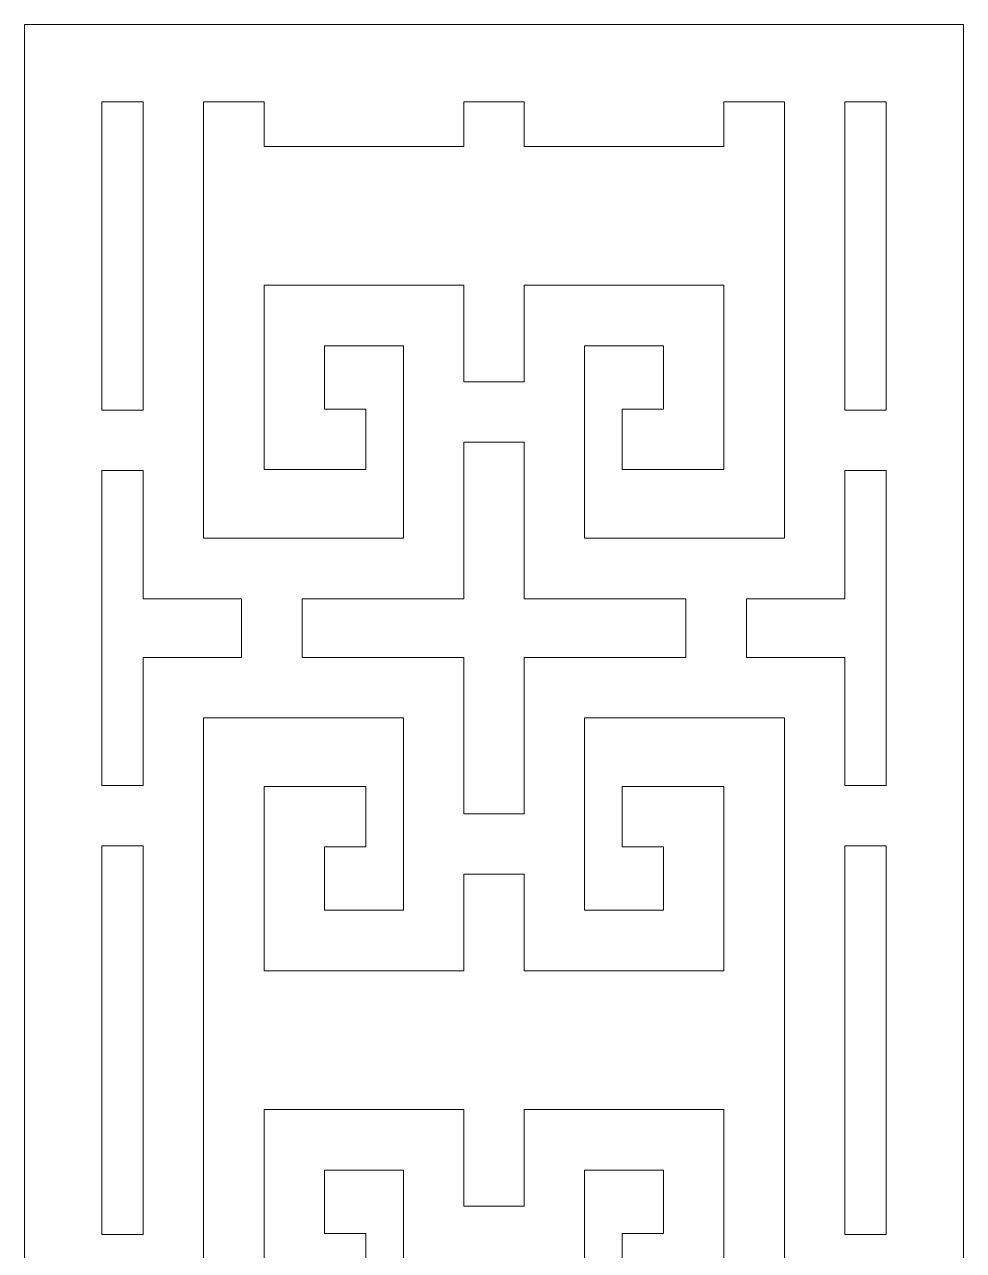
# Model space of a CAD drawing. Header units: centimetres. Extents: x -9.4 to 5.3, y -12.4 to 14.2.
# Drawn here: x -1.51 to 5.28, y 5.31 to 14.17 of the extents above; entities that cross this region are included whole.
import ezdxf

# ---------------------------------------------------------------- set-up
doc = ezdxf.new("R2010")
doc.units = ezdxf.units.CM
doc.header["$MEASUREMENT"] = 0
doc.layers.add('layer 1', color=7, linetype='Continuous')

msp = doc.modelspace()

# ---------------------------------------------------------------- linework, layer by layer
at = {"layer": 'layer 1', "color": 242, "lineweight": 9}
for points, knots in [([(4.7168, -12.43271), (4.7168, -12.43271), (4.418, -12.43271), (4.418, -12.43271), (4.418, -12.43271), (4.418, -12.43271), (3.98114, -12.43271), (3.98114, -12.43271), (3.98114, -12.43271), (3.98114, -12.43271), (3.5443, -12.43271), (3.5443, -12.43271), (3.5443, -12.43271), (3.5443, -12.43271), (3.10744, -12.43271), (3.10744, -12.43271), (3.10744, -12.43271), (3.10744, -12.43271), (2.53778, -12.43271), (2.53778, -12.43271), (2.53778, -12.43271), (2.53778, -12.43271), (1.22725, -12.43271), (1.22725, -12.43271), (1.22725, -12.43271), (1.22725, -12.43271), (0.65759, -12.43271), (0.65759, -12.43271), (0.65759, -12.43271), (0.65759, -12.43271), (0.22074, -12.43271), (0.22074, -12.43271), (0.22074, -12.43271), (0.22074, -12.43271), (-0.21611, -12.43271), (-0.21611, -12.43271), (-0.21611, -12.43271), (-0.21611, -12.43271), (-0.65296, -12.43271), (-0.65296, -12.43271), (-0.65296, -12.43271), (-0.65296, -12.43271), (-0.95177, -12.43271), (-0.95177, -12.43271), (-0.95177, -12.43271), (-0.95177, -12.43271), (-1.51096, -12.43271), (-1.51096, -12.43271), (-1.51096, -12.43271), (-1.51096, -12.43271), (-1.51096, -12.43271), (-1.51096, -12.43271), (-1.51096, -12.43271), (-1.51096, -12.43271), (-1.51096, -11.87352), (-1.51096, -11.87352), (-1.51096, -11.87352), (-1.51096, -11.87352), (-1.51096, -11.87352), (-1.51096, -11.87352), (-1.51096, -11.87352), (-1.51096, -11.87352), (-1.51096, -11.04969), (-1.51096, -11.04969), (-1.51096, -11.04969), (-1.51096, -11.04969), (-1.51096, -8.06984), (-1.51096, -8.06984), (-1.51096, -8.06984), (-1.51096, -8.06984), (-1.51096, -5.08999), (-1.51096, -5.08999), (-1.51096, -5.08999), (-1.51096, -5.08999), (-1.51096, -2.11014), (-1.51096, -2.11014), (-1.51096, -2.11014), (-1.51096, -2.11014), (-1.51096, 0.86972), (-1.51096, 0.86972), (-1.51096, 0.86972), (-1.51096, 0.86972), (-1.51096, 3.84957), (-1.51096, 3.84957), (-1.51096, 3.84957), (-1.51096, 3.84957), (-1.51096, 6.82942), (-1.51096, 6.82942), (-1.51096, 6.82942), (-1.51096, 6.82942), (-1.51096, 9.80927), (-1.51096, 9.80927), (-1.51096, 9.80927), (-1.51096, 9.80927), (-1.51096, 12.78912), (-1.51096, 12.78912), (-1.51096, 12.78912), (-1.51096, 12.78912), (-1.51096, 13.61295), (-1.51096, 13.61295), (-1.51096, 13.61295), (-1.51096, 13.61295), (-1.51096, 14.17214), (-1.51096, 14.17214), (-1.51096, 14.17214), (-1.51096, 14.17214), (-0.95177, 14.17214), (-0.95177, 14.17214), (-0.95177, 14.17214), (-0.95177, 14.17214), (-0.65296, 14.17214), (-0.65296, 14.17214), (-0.65296, 14.17214), (-0.65296, 14.17214), (-0.21611, 14.17214), (-0.21611, 14.17214), (-0.21611, 14.17214), (-0.21611, 14.17214), (0.22074, 14.17214), (0.22074, 14.17214), (0.22074, 14.17214), (0.22074, 14.17214), (0.65759, 14.17214), (0.65759, 14.17214), (0.65759, 14.17214), (0.65759, 14.17214), (1.22725, 14.17214), (1.22725, 14.17214), (1.22725, 14.17214), (1.22725, 14.17214), (2.53778, 14.17214), (2.53778, 14.17214), (2.53778, 14.17214), (2.53778, 14.17214), (3.10744, 14.17214), (3.10744, 14.17214), (3.10744, 14.17214), (3.10744, 14.17214), (3.5443, 14.17214), (3.5443, 14.17214), (3.5443, 14.17214), (3.5443, 14.17214), (3.98114, 14.17214), (3.98114, 14.17214), (3.98114, 14.17214), (3.98114, 14.17214), (4.418, 14.17214), (4.418, 14.17214), (4.418, 14.17214), (4.418, 14.17214), (4.7168, 14.17214), (4.7168, 14.17214), (4.7168, 14.17214), (4.7168, 14.17214), (5.27599, 14.17214), (5.27599, 14.17214), (5.27599, 14.17214), (5.27599, 14.17214), (5.27599, 14.17214), (5.27599, 14.17214), (5.27599, 14.17214), (5.27599, 14.17214), (5.27599, 13.61295), (5.27599, 13.61295), (5.27599, 13.61295), (5.27599, 13.61295), (5.27599, 13.61295), (5.27599, 13.61295), (5.27599, 13.61295), (5.27599, 13.61295), (5.27599, 12.78912), (5.27599, 12.78912), (5.27599, 12.78912), (5.27599, 12.78912), (5.27599, 9.80927), (5.27599, 9.80927), (5.27599, 9.80927), (5.27599, 9.80927), (5.27599, 6.82942), (5.27599, 6.82942), (5.27599, 6.82942), (5.27599, 6.82942), (5.27599, 3.84957), (5.27599, 3.84957), (5.27599, 3.84957), (5.27599, 3.84957), (5.27599, 0.86972), (5.27599, 0.86972), (5.27599, 0.86972), (5.27599, 0.86972), (5.27599, -2.11014), (5.27599, -2.11014), (5.27599, -2.11014), (5.27599, -2.11014), (5.27599, -5.08999), (5.27599, -5.08999), (5.27599, -5.08999), (5.27599, -5.08999), (5.27599, -8.06984), (5.27599, -8.06984), (5.27599, -8.06984), (5.27599, -8.06984), (5.27599, -11.04969), (5.27599, -11.04969), (5.27599, -11.04969), (5.27599, -11.04969), (5.27599, -11.87352), (5.27599, -11.87352), (5.27599, -11.87352), (5.27599, -11.87352), (5.27599, -12.43271), (5.27599, -12.43271), (5.27599, -12.43271), (5.27599, -12.43271), (4.7168, -12.43271), (4.7168, -12.43271)], [0, 0, 0, 0, 0.0181818, 0.0181818, 0.0181818, 0.0181818, 0.0363636, 0.0363636, 0.0363636, 0.0363636, 0.0545455, 0.0545455, 0.0545455, 0.0545455, 0.0727273, 0.0727273, 0.0727273, 0.0727273, 0.0909091, 0.0909091, 0.0909091, 0.0909091, 0.1090909, 0.1090909, 0.1090909, 0.1090909, 0.1272727, 0.1272727, 0.1272727, 0.1272727, 0.1454545, 0.1454545, 0.1454545, 0.1454545, 0.1636364, 0.1636364, 0.1636364, 0.1636364, 0.1818182, 0.1818182, 0.1818182, 0.1818182, 0.2, 0.2, 0.2, 0.2, 0.2181818, 0.2181818, 0.2181818, 0.2181818, 0.2363636, 0.2363636, 0.2363636, 0.2363636, 0.2545455, 0.2545455, 0.2545455, 0.2545455, 0.2727273, 0.2727273, 0.2727273, 0.2727273, 0.2909091, 0.2909091, 0.2909091, 0.2909091, 0.3090909, 0.3090909, 0.3090909, 0.3090909, 0.3272727, 0.3272727, 0.3272727, 0.3272727, 0.3454545, 0.3454545, 0.3454545, 0.3454545, 0.3636364, 0.3636364, 0.3636364, 0.3636364, 0.3818182, 0.3818182, 0.3818182, 0.3818182, 0.4, 0.4, 0.4, 0.4, 0.4181818, 0.4181818, 0.4181818, 0.4181818, 0.4363636, 0.4363636, 0.4363636, 0.4363636, 0.4545455, 0.4545455, 0.4545455, 0.4545455, 0.4727273, 0.4727273, 0.4727273, 0.4727273, 0.4909091, 0.4909091, 0.4909091, 0.4909091, 0.5090909, 0.5090909, 0.5090909, 0.5090909, 0.5272727, 0.5272727, 0.5272727, 0.5272727, 0.5454545, 0.5454545, 0.5454545, 0.5454545, 0.5636364, 0.5636364, 0.5636364, 0.5636364, 0.5818182, 0.5818182, 0.5818182, 0.5818182, 0.6, 0.6, 0.6, 0.6, 0.6181818, 0.6181818, 0.6181818, 0.6181818, 0.6363636, 0.6363636, 0.6363636, 0.6363636, 0.6545455, 0.6545455, 0.6545455, 0.6545455, 0.6727273, 0.6727273, 0.6727273, 0.6727273, 0.6909091, 0.6909091, 0.6909091, 0.6909091, 0.7090909, 0.7090909, 0.7090909, 0.7090909, 0.7272727, 0.7272727, 0.7272727, 0.7272727, 0.7454545, 0.7454545, 0.7454545, 0.7454545, 0.7636364, 0.7636364, 0.7636364, 0.7636364, 0.7818182, 0.7818182, 0.7818182, 0.7818182, 0.8, 0.8, 0.8, 0.8, 0.8181818, 0.8181818, 0.8181818, 0.8181818, 0.8363636, 0.8363636, 0.8363636, 0.8363636, 0.8545455, 0.8545455, 0.8545455, 0.8545455, 0.8727273, 0.8727273, 0.8727273, 0.8727273, 0.8909091, 0.8909091, 0.8909091, 0.8909091, 0.9090909, 0.9090909, 0.9090909, 0.9090909, 0.9272727, 0.9272727, 0.9272727, 0.9272727, 0.9454545, 0.9454545, 0.9454545, 0.9454545, 0.9636364, 0.9636364, 0.9636364, 0.9636364, 1, 1, 1, 1]), ([(-0.65296, 13.61295), (-0.65296, 13.61295), (-0.95177, 13.61295), (-0.95177, 13.61295), (-0.95177, 13.61295), (-0.95177, 13.61295), (-0.95177, 12.78912), (-0.95177, 12.78912), (-0.95177, 12.78912), (-0.95177, 12.78912), (-0.95177, 11.38471), (-0.95177, 11.38471), (-0.95177, 11.38471), (-0.95177, 11.38471), (-0.65296, 11.38471), (-0.65296, 11.38471), (-0.65296, 11.38471), (-0.65296, 11.38471), (-0.65296, 12.78912), (-0.65296, 12.78912), (-0.65296, 12.78912), (-0.65296, 12.78912), (-0.65296, 13.61295), (-0.65296, 13.61295)], [0, 0, 0, 0, 0.1428571, 0.1428571, 0.1428571, 0.1428571, 0.2857143, 0.2857143, 0.2857143, 0.2857143, 0.4285714, 0.4285714, 0.4285714, 0.4285714, 0.5714286, 0.5714286, 0.5714286, 0.5714286, 0.7142857, 0.7142857, 0.7142857, 0.7142857, 1, 1, 1, 1]), ([(3.98114, 13.61295), (3.98114, 13.61295), (3.5443, 13.61295), (3.5443, 13.61295), (3.5443, 13.61295), (3.5443, 13.61295), (3.5443, 13.29142), (3.5443, 13.29142), (3.5443, 13.29142), (3.5443, 13.29142), (3.10744, 13.29142), (3.10744, 13.29142), (3.10744, 13.29142), (3.10744, 13.29142), (3.10744, 13.29142), (3.10744, 13.29142), (3.10744, 13.29142), (3.10744, 13.29142), (2.53777, 13.29142), (2.53777, 13.29142), (2.53777, 13.29142), (2.53777, 13.29142), (2.53777, 13.29142), (2.53777, 13.29142), (2.53777, 13.29142), (2.53777, 13.29142), (2.10093, 13.29142), (2.10093, 13.29142), (2.10093, 13.29142), (2.10093, 13.29142), (2.10092, 13.61295), (2.10092, 13.61295), (2.10092, 13.61295), (2.10092, 13.61295), (1.66411, 13.61295), (1.66411, 13.61295), (1.66411, 13.61295), (1.66411, 13.61295), (1.66411, 13.29142), (1.66411, 13.29142), (1.66411, 13.29142), (1.66411, 13.29142), (1.22726, 13.29142), (1.22726, 13.29142), (1.22726, 13.29142), (1.22726, 13.29142), (1.22726, 13.29142), (1.22726, 13.29142), (1.22726, 13.29142), (1.22726, 13.29142), (0.65759, 13.29142), (0.65759, 13.29142), (0.65759, 13.29142), (0.65759, 13.29142), (0.65759, 13.29142), (0.65759, 13.29142), (0.65759, 13.29142), (0.65759, 13.29142), (0.22074, 13.29142), (0.22074, 13.29142), (0.22074, 13.29142), (0.22074, 13.29142), (0.22074, 13.61295), (0.22074, 13.61295), (0.22074, 13.61295), (0.22074, 13.61295), (-0.21611, 13.61295), (-0.21611, 13.61295), (-0.21611, 13.61295), (-0.21611, 13.61295), (-0.21611, 12.78912), (-0.21611, 12.78912), (-0.21611, 12.78912), (-0.21611, 12.78912), (-0.21611, 10.45821), (-0.21611, 10.45821), (-0.21611, 10.45821), (-0.21611, 10.45821), (1.22725, 10.45821), (1.22725, 10.45821), (1.22725, 10.45821), (1.22725, 10.45821), (1.22725, 11.84996), (1.22725, 11.84996), (1.22725, 11.84996), (1.22725, 11.84996), (0.65759, 11.84996), (0.65759, 11.84996), (0.65759, 11.84996), (0.65759, 11.84996), (0.65759, 11.39105), (0.65759, 11.39105), (0.65759, 11.39105), (0.65759, 11.39105), (0.9564, 11.39105), (0.9564, 11.39105), (0.9564, 11.39105), (0.9564, 11.39105), (0.9564, 10.95419), (0.9564, 10.95419), (0.9564, 10.95419), (0.9564, 10.95419), (0.65759, 10.95419), (0.65759, 10.95419), (0.65759, 10.95419), (0.65759, 10.95419), (0.65759, 10.95419), (0.65759, 10.95419), (0.65759, 10.95419), (0.65759, 10.95419), (0.22074, 10.95419), (0.22074, 10.95419), (0.22074, 10.95419), (0.22074, 10.95419), (0.22074, 12.28683), (0.22074, 12.28683), (0.22074, 12.28683), (0.22074, 12.28683), (0.65759, 12.28683), (0.65759, 12.28683), (0.65759, 12.28683), (0.65759, 12.28683), (0.65759, 12.28683), (0.65759, 12.28683), (0.65759, 12.28683), (0.65759, 12.28683), (1.22726, 12.28683), (1.22726, 12.28683), (1.22726, 12.28683), (1.22726, 12.28683), (1.22726, 12.28682), (1.22726, 12.28682), (1.22726, 12.28682), (1.22726, 12.28682), (1.66411, 12.28682), (1.66411, 12.28682), (1.66411, 12.28682), (1.66411, 12.28682), (1.66411, 11.5897), (1.66411, 11.5897), (1.66411, 11.5897), (1.66411, 11.5897), (1.88252, 11.5897), (1.88252, 11.5897), (1.88252, 11.5897), (1.88252, 11.5897), (2.10092, 11.5897), (2.10092, 11.5897), (2.10092, 11.5897), (2.10092, 11.5897), (2.10093, 12.28682), (2.10093, 12.28682), (2.10093, 12.28682), (2.10093, 12.28682), (2.53777, 12.28682), (2.53777, 12.28682), (2.53777, 12.28682), (2.53777, 12.28682), (2.53777, 12.28683), (2.53777, 12.28683), (2.53777, 12.28683), (2.53777, 12.28683), (3.10744, 12.28683), (3.10744, 12.28683), (3.10744, 12.28683), (3.10744, 12.28683), (3.10744, 12.28683), (3.10744, 12.28683), (3.10744, 12.28683), (3.10744, 12.28683), (3.5443, 12.28683), (3.5443, 12.28683), (3.5443, 12.28683), (3.5443, 12.28683), (3.5443, 10.95419), (3.5443, 10.95419), (3.5443, 10.95419), (3.5443, 10.95419), (3.10745, 10.95419), (3.10745, 10.95419), (3.10745, 10.95419), (3.10745, 10.95419), (3.10744, 10.95419), (3.10744, 10.95419), (3.10744, 10.95419), (3.10744, 10.95419), (2.80863, 10.95419), (2.80863, 10.95419), (2.80863, 10.95419), (2.80863, 10.95419), (2.80863, 11.39105), (2.80863, 11.39105), (2.80863, 11.39105), (2.80863, 11.39105), (3.10744, 11.39105), (3.10744, 11.39105), (3.10744, 11.39105), (3.10744, 11.39105), (3.10744, 11.84996), (3.10744, 11.84996), (3.10744, 11.84996), (3.10744, 11.84996), (2.53778, 11.84996), (2.53778, 11.84996), (2.53778, 11.84996), (2.53778, 11.84996), (2.53778, 10.45821), (2.53778, 10.45821), (2.53778, 10.45821), (2.53778, 10.45821), (3.98114, 10.45821), (3.98114, 10.45821), (3.98114, 10.45821), (3.98114, 10.45821), (3.98114, 12.78912), (3.98114, 12.78912), (3.98114, 12.78912), (3.98114, 12.78912), (3.98114, 13.61295), (3.98114, 13.61295)], [0, 0, 0, 0, 0.0178571, 0.0178571, 0.0178571, 0.0178571, 0.0357143, 0.0357143, 0.0357143, 0.0357143, 0.0535714, 0.0535714, 0.0535714, 0.0535714, 0.0714286, 0.0714286, 0.0714286, 0.0714286, 0.0892857, 0.0892857, 0.0892857, 0.0892857, 0.1071429, 0.1071429, 0.1071429, 0.1071429, 0.125, 0.125, 0.125, 0.125, 0.1428571, 0.1428571, 0.1428571, 0.1428571, 0.1607143, 0.1607143, 0.1607143, 0.1607143, 0.1785714, 0.1785714, 0.1785714, 0.1785714, 0.1964286, 0.1964286, 0.1964286, 0.1964286, 0.2142857, 0.2142857, 0.2142857, 0.2142857, 0.2321429, 0.2321429, 0.2321429, 0.2321429, 0.25, 0.25, 0.25, 0.25, 0.2678571, 0.2678571, 0.2678571, 0.2678571, 0.2857143, 0.2857143, 0.2857143, 0.2857143, 0.3035714, 0.3035714, 0.3035714, 0.3035714, 0.3214286, 0.3214286, 0.3214286, 0.3214286, 0.3392857, 0.3392857, 0.3392857, 0.3392857, 0.3571429, 0.3571429, 0.3571429, 0.3571429, 0.375, 0.375, 0.375, 0.375, 0.3928571, 0.3928571, 0.3928571, 0.3928571, 0.4107143, 0.4107143, 0.4107143, 0.4107143, 0.4285714, 0.4285714, 0.4285714, 0.4285714, 0.4464286, 0.4464286, 0.4464286, 0.4464286, 0.4642857, 0.4642857, 0.4642857, 0.4642857, 0.4821429, 0.4821429, 0.4821429, 0.4821429, 0.5, 0.5, 0.5, 0.5, 0.5178571, 0.5178571, 0.5178571, 0.5178571, 0.5357143, 0.5357143, 0.5357143, 0.5357143, 0.5535714, 0.5535714, 0.5535714, 0.5535714, 0.5714286, 0.5714286, 0.5714286, 0.5714286, 0.5892857, 0.5892857, 0.5892857, 0.5892857, 0.6071429, 0.6071429, 0.6071429, 0.6071429, 0.625, 0.625, 0.625, 0.625, 0.6428571, 0.6428571, 0.6428571, 0.6428571, 0.6607143, 0.6607143, 0.6607143, 0.6607143, 0.6785714, 0.6785714, 0.6785714, 0.6785714, 0.6964286, 0.6964286, 0.6964286, 0.6964286, 0.7142857, 0.7142857, 0.7142857, 0.7142857, 0.7321429, 0.7321429, 0.7321429, 0.7321429, 0.75, 0.75, 0.75, 0.75, 0.7678571, 0.7678571, 0.7678571, 0.7678571, 0.7857143, 0.7857143, 0.7857143, 0.7857143, 0.8035714, 0.8035714, 0.8035714, 0.8035714, 0.8214286, 0.8214286, 0.8214286, 0.8214286, 0.8392857, 0.8392857, 0.8392857, 0.8392857, 0.8571429, 0.8571429, 0.8571429, 0.8571429, 0.875, 0.875, 0.875, 0.875, 0.8928571, 0.8928571, 0.8928571, 0.8928571, 0.9107143, 0.9107143, 0.9107143, 0.9107143, 0.9285714, 0.9285714, 0.9285714, 0.9285714, 0.9464286, 0.9464286, 0.9464286, 0.9464286, 0.9642857, 0.9642857, 0.9642857, 0.9642857, 1, 1, 1, 1]), ([(4.7168, 13.61295), (4.7168, 13.61295), (4.418, 13.61295), (4.418, 13.61295), (4.418, 13.61295), (4.418, 13.61295), (4.418, 12.78912), (4.418, 12.78912), (4.418, 12.78912), (4.418, 12.78912), (4.418, 11.38471), (4.418, 11.38471), (4.418, 11.38471), (4.418, 11.38471), (4.7168, 11.38471), (4.7168, 11.38471), (4.7168, 11.38471), (4.7168, 11.38471), (4.7168, 12.78912), (4.7168, 12.78912), (4.7168, 12.78912), (4.7168, 12.78912), (4.7168, 13.61295), (4.7168, 13.61295)], [0, 0, 0, 0, 0.1428571, 0.1428571, 0.1428571, 0.1428571, 0.2857143, 0.2857143, 0.2857143, 0.2857143, 0.4285714, 0.4285714, 0.4285714, 0.4285714, 0.5714286, 0.5714286, 0.5714286, 0.5714286, 0.7142857, 0.7142857, 0.7142857, 0.7142857, 1, 1, 1, 1]), ([(2.10092, 11.15284), (2.10092, 11.15284), (2.10093, 10.02135), (2.10093, 10.02135), (2.10093, 10.02135), (2.10093, 10.02135), (2.53778, 10.02135), (2.53778, 10.02135), (2.53778, 10.02135), (2.53778, 10.02135), (2.53778, 10.02135), (2.53778, 10.02135), (2.53778, 10.02135), (2.53778, 10.02135), (3.26995, 10.02135), (3.26995, 10.02135), (3.26995, 10.02135), (3.26995, 10.02135), (3.26995, 9.80927), (3.26995, 9.80927), (3.26995, 9.80927), (3.26995, 9.80927), (3.26995, 9.59719), (3.26995, 9.59719), (3.26995, 9.59719), (3.26995, 9.59719), (2.53778, 9.59719), (2.53778, 9.59719), (2.53778, 9.59719), (2.53778, 9.59719), (2.53778, 9.59719), (2.53778, 9.59719), (2.53778, 9.59719), (2.53778, 9.59719), (2.10093, 9.59719), (2.10093, 9.59719), (2.10093, 9.59719), (2.10093, 9.59719), (2.10092, 8.46571), (2.10092, 8.46571), (2.10092, 8.46571), (2.10092, 8.46571), (1.88252, 8.46571), (1.88252, 8.46571), (1.88252, 8.46571), (1.88252, 8.46571), (1.66411, 8.46571), (1.66411, 8.46571), (1.66411, 8.46571), (1.66411, 8.46571), (1.66411, 9.59719), (1.66411, 9.59719), (1.66411, 9.59719), (1.66411, 9.59719), (1.22726, 9.59719), (1.22726, 9.59719), (1.22726, 9.59719), (1.22726, 9.59719), (1.22725, 9.59719), (1.22725, 9.59719), (1.22725, 9.59719), (1.22725, 9.59719), (0.49508, 9.59719), (0.49508, 9.59719), (0.49508, 9.59719), (0.49508, 9.59719), (0.49508, 9.80927), (0.49508, 9.80927), (0.49508, 9.80927), (0.49508, 9.80927), (0.49508, 10.02135), (0.49508, 10.02135), (0.49508, 10.02135), (0.49508, 10.02135), (1.22725, 10.02135), (1.22725, 10.02135), (1.22725, 10.02135), (1.22725, 10.02135), (1.22726, 10.02135), (1.22726, 10.02135), (1.22726, 10.02135), (1.22726, 10.02135), (1.66411, 10.02135), (1.66411, 10.02135), (1.66411, 10.02135), (1.66411, 10.02135), (1.66411, 11.15284), (1.66411, 11.15284), (1.66411, 11.15284), (1.66411, 11.15284), (1.88252, 11.15284), (1.88252, 11.15284), (1.88252, 11.15284), (1.88252, 11.15284), (2.10092, 11.15284), (2.10092, 11.15284)], [0, 0, 0, 0, 0.04, 0.04, 0.04, 0.04, 0.08, 0.08, 0.08, 0.08, 0.12, 0.12, 0.12, 0.12, 0.16, 0.16, 0.16, 0.16, 0.2, 0.2, 0.2, 0.2, 0.24, 0.24, 0.24, 0.24, 0.28, 0.28, 0.28, 0.28, 0.32, 0.32, 0.32, 0.32, 0.36, 0.36, 0.36, 0.36, 0.4, 0.4, 0.4, 0.4, 0.44, 0.44, 0.44, 0.44, 0.48, 0.48, 0.48, 0.48, 0.52, 0.52, 0.52, 0.52, 0.56, 0.56, 0.56, 0.56, 0.6, 0.6, 0.6, 0.6, 0.64, 0.64, 0.64, 0.64, 0.68, 0.68, 0.68, 0.68, 0.72, 0.72, 0.72, 0.72, 0.76, 0.76, 0.76, 0.76, 0.8, 0.8, 0.8, 0.8, 0.84, 0.84, 0.84, 0.84, 0.88, 0.88, 0.88, 0.88, 0.92, 0.92, 0.92, 0.92, 1, 1, 1, 1]), ([(-0.95177, 9.80927), (-0.95177, 9.80927), (-0.95177, 10.94785), (-0.95177, 10.94785), (-0.95177, 10.94785), (-0.95177, 10.94785), (-0.65296, 10.94785), (-0.65296, 10.94785), (-0.65296, 10.94785), (-0.65296, 10.94785), (-0.65296, 10.02135), (-0.65296, 10.02135), (-0.65296, 10.02135), (-0.65296, 10.02135), (-0.21611, 10.02135), (-0.21611, 10.02135), (-0.21611, 10.02135), (-0.21611, 10.02135), (-0.21611, 10.02135), (-0.21611, 10.02135), (-0.21611, 10.02135), (-0.21611, 10.02135), (0.05823, 10.02135), (0.05823, 10.02135), (0.05823, 10.02135), (0.05823, 10.02135), (0.05823, 9.80927), (0.05823, 9.80927), (0.05823, 9.80927), (0.05823, 9.80927), (0.05823, 9.59719), (0.05823, 9.59719), (0.05823, 9.59719), (0.05823, 9.59719), (-0.21611, 9.59719), (-0.21611, 9.59719), (-0.21611, 9.59719), (-0.21611, 9.59719), (-0.21611, 9.59719), (-0.21611, 9.59719), (-0.21611, 9.59719), (-0.21611, 9.59719), (-0.65296, 9.59719), (-0.65296, 9.59719), (-0.65296, 9.59719), (-0.65296, 9.59719), (-0.65296, 8.67069), (-0.65296, 8.67069), (-0.65296, 8.67069), (-0.65296, 8.67069), (-0.95177, 8.67069), (-0.95177, 8.67069), (-0.95177, 8.67069), (-0.95177, 8.67069), (-0.95177, 9.80927), (-0.95177, 9.80927)], [0, 0, 0, 0, 0.0666667, 0.0666667, 0.0666667, 0.0666667, 0.1333333, 0.1333333, 0.1333333, 0.1333333, 0.2, 0.2, 0.2, 0.2, 0.2666667, 0.2666667, 0.2666667, 0.2666667, 0.3333333, 0.3333333, 0.3333333, 0.3333333, 0.4, 0.4, 0.4, 0.4, 0.4666667, 0.4666667, 0.4666667, 0.4666667, 0.5333333, 0.5333333, 0.5333333, 0.5333333, 0.6, 0.6, 0.6, 0.6, 0.6666667, 0.6666667, 0.6666667, 0.6666667, 0.7333333, 0.7333333, 0.7333333, 0.7333333, 0.8, 0.8, 0.8, 0.8, 0.8666667, 0.8666667, 0.8666667, 0.8666667, 1, 1, 1, 1]), ([(3.70681, 9.80927), (3.70681, 9.80927), (3.70681, 10.02135), (3.70681, 10.02135), (3.70681, 10.02135), (3.70681, 10.02135), (3.98114, 10.02135), (3.98114, 10.02135), (3.98114, 10.02135), (3.98114, 10.02135), (3.98115, 10.02135), (3.98115, 10.02135), (3.98115, 10.02135), (3.98115, 10.02135), (4.418, 10.02135), (4.418, 10.02135), (4.418, 10.02135), (4.418, 10.02135), (4.418, 10.94785), (4.418, 10.94785), (4.418, 10.94785), (4.418, 10.94785), (4.7168, 10.94785), (4.7168, 10.94785), (4.7168, 10.94785), (4.7168, 10.94785), (4.7168, 9.80927), (4.7168, 9.80927), (4.7168, 9.80927), (4.7168, 9.80927), (4.7168, 8.67069), (4.7168, 8.67069), (4.7168, 8.67069), (4.7168, 8.67069), (4.418, 8.67069), (4.418, 8.67069), (4.418, 8.67069), (4.418, 8.67069), (4.418, 9.59719), (4.418, 9.59719), (4.418, 9.59719), (4.418, 9.59719), (3.98115, 9.59719), (3.98115, 9.59719), (3.98115, 9.59719), (3.98115, 9.59719), (3.98114, 9.59719), (3.98114, 9.59719), (3.98114, 9.59719), (3.98114, 9.59719), (3.70681, 9.59719), (3.70681, 9.59719), (3.70681, 9.59719), (3.70681, 9.59719), (3.70681, 9.80927), (3.70681, 9.80927)], [0, 0, 0, 0, 0.0666667, 0.0666667, 0.0666667, 0.0666667, 0.1333333, 0.1333333, 0.1333333, 0.1333333, 0.2, 0.2, 0.2, 0.2, 0.2666667, 0.2666667, 0.2666667, 0.2666667, 0.3333333, 0.3333333, 0.3333333, 0.3333333, 0.4, 0.4, 0.4, 0.4, 0.4666667, 0.4666667, 0.4666667, 0.4666667, 0.5333333, 0.5333333, 0.5333333, 0.5333333, 0.6, 0.6, 0.6, 0.6, 0.6666667, 0.6666667, 0.6666667, 0.6666667, 0.7333333, 0.7333333, 0.7333333, 0.7333333, 0.8, 0.8, 0.8, 0.8, 0.8666667, 0.8666667, 0.8666667, 0.8666667, 1, 1, 1, 1]), ([(3.98114, 6.82942), (3.98114, 6.82942), (3.98114, 9.16033), (3.98114, 9.16033), (3.98114, 9.16033), (3.98114, 9.16033), (2.53778, 9.16033), (2.53778, 9.16033), (2.53778, 9.16033), (2.53778, 9.16033), (2.53778, 7.76858), (2.53778, 7.76858), (2.53778, 7.76858), (2.53778, 7.76858), (3.10744, 7.76858), (3.10744, 7.76858), (3.10744, 7.76858), (3.10744, 7.76858), (3.10744, 8.22749), (3.10744, 8.22749), (3.10744, 8.22749), (3.10744, 8.22749), (2.80863, 8.22749), (2.80863, 8.22749), (2.80863, 8.22749), (2.80863, 8.22749), (2.80863, 8.66435), (2.80863, 8.66435), (2.80863, 8.66435), (2.80863, 8.66435), (3.10744, 8.66435), (3.10744, 8.66435), (3.10744, 8.66435), (3.10744, 8.66435), (3.10745, 8.66435), (3.10745, 8.66435), (3.10745, 8.66435), (3.10745, 8.66435), (3.5443, 8.66435), (3.5443, 8.66435), (3.5443, 8.66435), (3.5443, 8.66435), (3.5443, 7.33172), (3.5443, 7.33172), (3.5443, 7.33172), (3.5443, 7.33172), (3.10744, 7.33172), (3.10744, 7.33172), (3.10744, 7.33172), (3.10744, 7.33172), (3.10744, 7.33172), (3.10744, 7.33172), (3.10744, 7.33172), (3.10744, 7.33172), (2.53777, 7.33172), (2.53777, 7.33172), (2.53777, 7.33172), (2.53777, 7.33172), (2.53777, 7.33172), (2.53777, 7.33172), (2.53777, 7.33172), (2.53777, 7.33172), (2.10093, 7.33172), (2.10093, 7.33172), (2.10093, 7.33172), (2.10093, 7.33172), (2.10092, 8.02884), (2.10092, 8.02884), (2.10092, 8.02884), (2.10092, 8.02884), (1.88252, 8.02884), (1.88252, 8.02884), (1.88252, 8.02884), (1.88252, 8.02884), (1.66411, 8.02884), (1.66411, 8.02884), (1.66411, 8.02884), (1.66411, 8.02884), (1.66411, 7.33172), (1.66411, 7.33172), (1.66411, 7.33172), (1.66411, 7.33172), (1.22726, 7.33172), (1.22726, 7.33172), (1.22726, 7.33172), (1.22726, 7.33172), (1.22726, 7.33172), (1.22726, 7.33172), (1.22726, 7.33172), (1.22726, 7.33172), (0.65759, 7.33172), (0.65759, 7.33172), (0.65759, 7.33172), (0.65759, 7.33172), (0.65759, 7.33172), (0.65759, 7.33172), (0.65759, 7.33172), (0.65759, 7.33172), (0.22074, 7.33172), (0.22074, 7.33172), (0.22074, 7.33172), (0.22074, 7.33172), (0.22074, 8.66435), (0.22074, 8.66435), (0.22074, 8.66435), (0.22074, 8.66435), (0.65759, 8.66435), (0.65759, 8.66435), (0.65759, 8.66435), (0.65759, 8.66435), (0.65759, 8.66435), (0.65759, 8.66435), (0.65759, 8.66435), (0.65759, 8.66435), (0.9564, 8.66435), (0.9564, 8.66435), (0.9564, 8.66435), (0.9564, 8.66435), (0.9564, 8.22749), (0.9564, 8.22749), (0.9564, 8.22749), (0.9564, 8.22749), (0.65759, 8.22749), (0.65759, 8.22749), (0.65759, 8.22749), (0.65759, 8.22749), (0.65759, 7.76858), (0.65759, 7.76858), (0.65759, 7.76858), (0.65759, 7.76858), (1.22725, 7.76858), (1.22725, 7.76858), (1.22725, 7.76858), (1.22725, 7.76858), (1.22725, 9.16033), (1.22725, 9.16033), (1.22725, 9.16033), (1.22725, 9.16033), (-0.21611, 9.16033), (-0.21611, 9.16033), (-0.21611, 9.16033), (-0.21611, 9.16033), (-0.21611, 6.82942), (-0.21611, 6.82942), (-0.21611, 6.82942), (-0.21611, 6.82942), (-0.21611, 4.49851), (-0.21611, 4.49851), (-0.21611, 4.49851), (-0.21611, 4.49851), (1.22725, 4.49851), (1.22725, 4.49851), (1.22725, 4.49851), (1.22725, 4.49851), (1.22725, 5.89026), (1.22725, 5.89026), (1.22725, 5.89026), (1.22725, 5.89026), (0.65759, 5.89026), (0.65759, 5.89026), (0.65759, 5.89026), (0.65759, 5.89026), (0.65759, 5.43135), (0.65759, 5.43135), (0.65759, 5.43135), (0.65759, 5.43135), (0.9564, 5.43135), (0.9564, 5.43135), (0.9564, 5.43135), (0.9564, 5.43135), (0.9564, 4.99449), (0.9564, 4.99449), (0.9564, 4.99449), (0.9564, 4.99449), (0.65759, 4.99449), (0.65759, 4.99449), (0.65759, 4.99449), (0.65759, 4.99449), (0.65759, 4.99449), (0.65759, 4.99449), (0.65759, 4.99449), (0.65759, 4.99449), (0.22074, 4.99449), (0.22074, 4.99449), (0.22074, 4.99449), (0.22074, 4.99449), (0.22074, 6.32712), (0.22074, 6.32712), (0.22074, 6.32712), (0.22074, 6.32712), (0.65759, 6.32712), (0.65759, 6.32712), (0.65759, 6.32712), (0.65759, 6.32712), (0.65759, 6.32712), (0.65759, 6.32712), (0.65759, 6.32712), (0.65759, 6.32712), (1.22726, 6.32712), (1.22726, 6.32712), (1.22726, 6.32712), (1.22726, 6.32712), (1.22726, 6.32712), (1.22726, 6.32712), (1.22726, 6.32712), (1.22726, 6.32712), (1.66411, 6.32712), (1.66411, 6.32712), (1.66411, 6.32712), (1.66411, 6.32712), (1.66411, 5.63), (1.66411, 5.63), (1.66411, 5.63), (1.66411, 5.63), (1.88252, 5.63), (1.88252, 5.63), (1.88252, 5.63), (1.88252, 5.63), (2.10092, 5.63), (2.10092, 5.63), (2.10092, 5.63), (2.10092, 5.63), (2.10093, 6.32712), (2.10093, 6.32712), (2.10093, 6.32712), (2.10093, 6.32712), (2.53777, 6.32712), (2.53777, 6.32712), (2.53777, 6.32712), (2.53777, 6.32712), (2.53777, 6.32712), (2.53777, 6.32712), (2.53777, 6.32712), (2.53777, 6.32712), (3.10744, 6.32712), (3.10744, 6.32712), (3.10744, 6.32712), (3.10744, 6.32712), (3.10744, 6.32712), (3.10744, 6.32712), (3.10744, 6.32712), (3.10744, 6.32712), (3.5443, 6.32712), (3.5443, 6.32712), (3.5443, 6.32712), (3.5443, 6.32712), (3.5443, 4.99449), (3.5443, 4.99449), (3.5443, 4.99449), (3.5443, 4.99449), (3.10745, 4.99449), (3.10745, 4.99449), (3.10745, 4.99449), (3.10745, 4.99449), (3.10744, 4.99449), (3.10744, 4.99449), (3.10744, 4.99449), (3.10744, 4.99449), (2.80863, 4.99449), (2.80863, 4.99449), (2.80863, 4.99449), (2.80863, 4.99449), (2.80863, 5.43135), (2.80863, 5.43135), (2.80863, 5.43135), (2.80863, 5.43135), (3.10744, 5.43135), (3.10744, 5.43135), (3.10744, 5.43135), (3.10744, 5.43135), (3.10744, 5.89026), (3.10744, 5.89026), (3.10744, 5.89026), (3.10744, 5.89026), (2.53778, 5.89026), (2.53778, 5.89026), (2.53778, 5.89026), (2.53778, 5.89026), (2.53778, 4.49851), (2.53778, 4.49851), (2.53778, 4.49851), (2.53778, 4.49851), (3.98114, 4.49851), (3.98114, 4.49851), (3.98114, 4.49851), (3.98114, 4.49851), (3.98114, 6.82942), (3.98114, 6.82942)], [0, 0, 0, 0, 0.0136986, 0.0136986, 0.0136986, 0.0136986, 0.0273973, 0.0273973, 0.0273973, 0.0273973, 0.0410959, 0.0410959, 0.0410959, 0.0410959, 0.0547945, 0.0547945, 0.0547945, 0.0547945, 0.0684932, 0.0684932, 0.0684932, 0.0684932, 0.0821918, 0.0821918, 0.0821918, 0.0821918, 0.0958904, 0.0958904, 0.0958904, 0.0958904, 0.109589, 0.109589, 0.109589, 0.109589, 0.1232877, 0.1232877, 0.1232877, 0.1232877, 0.1369863, 0.1369863, 0.1369863, 0.1369863, 0.1506849, 0.1506849, 0.1506849, 0.1506849, 0.1643836, 0.1643836, 0.1643836, 0.1643836, 0.1780822, 0.1780822, 0.1780822, 0.1780822, 0.1917808, 0.1917808, 0.1917808, 0.1917808, 0.2054795, 0.2054795, 0.2054795, 0.2054795, 0.2191781, 0.2191781, 0.2191781, 0.2191781, 0.2328767, 0.2328767, 0.2328767, 0.2328767, 0.2465753, 0.2465753, 0.2465753, 0.2465753, 0.260274, 0.260274, 0.260274, 0.260274, 0.2739726, 0.2739726, 0.2739726, 0.2739726, 0.2876712, 0.2876712, 0.2876712, 0.2876712, 0.3013699, 0.3013699, 0.3013699, 0.3013699, 0.3150685, 0.3150685, 0.3150685, 0.3150685, 0.3287671, 0.3287671, 0.3287671, 0.3287671, 0.3424658, 0.3424658, 0.3424658, 0.3424658, 0.3561644, 0.3561644, 0.3561644, 0.3561644, 0.369863, 0.369863, 0.369863, 0.369863, 0.3835616, 0.3835616, 0.3835616, 0.3835616, 0.3972603, 0.3972603, 0.3972603, 0.3972603, 0.4109589, 0.4109589, 0.4109589, 0.4109589, 0.4246575, 0.4246575, 0.4246575, 0.4246575, 0.4383562, 0.4383562, 0.4383562, 0.4383562, 0.4520548, 0.4520548, 0.4520548, 0.4520548, 0.4657534, 0.4657534, 0.4657534, 0.4657534, 0.4794521, 0.4794521, 0.4794521, 0.4794521, 0.4931507, 0.4931507, 0.4931507, 0.4931507, 0.5068493, 0.5068493, 0.5068493, 0.5068493, 0.5205479, 0.5205479, 0.5205479, 0.5205479, 0.5342466, 0.5342466, 0.5342466, 0.5342466, 0.5479452, 0.5479452, 0.5479452, 0.5479452, 0.5616438, 0.5616438, 0.5616438, 0.5616438, 0.5753425, 0.5753425, 0.5753425, 0.5753425, 0.5890411, 0.5890411, 0.5890411, 0.5890411, 0.6027397, 0.6027397, 0.6027397, 0.6027397, 0.6164384, 0.6164384, 0.6164384, 0.6164384, 0.630137, 0.630137, 0.630137, 0.630137, 0.6438356, 0.6438356, 0.6438356, 0.6438356, 0.6575342, 0.6575342, 0.6575342, 0.6575342, 0.6712329, 0.6712329, 0.6712329, 0.6712329, 0.6849315, 0.6849315, 0.6849315, 0.6849315, 0.6986301, 0.6986301, 0.6986301, 0.6986301, 0.7123288, 0.7123288, 0.7123288, 0.7123288, 0.7260274, 0.7260274, 0.7260274, 0.7260274, 0.739726, 0.739726, 0.739726, 0.739726, 0.7534247, 0.7534247, 0.7534247, 0.7534247, 0.7671233, 0.7671233, 0.7671233, 0.7671233, 0.7808219, 0.7808219, 0.7808219, 0.7808219, 0.7945205, 0.7945205, 0.7945205, 0.7945205, 0.8082192, 0.8082192, 0.8082192, 0.8082192, 0.8219178, 0.8219178, 0.8219178, 0.8219178, 0.8356164, 0.8356164, 0.8356164, 0.8356164, 0.8493151, 0.8493151, 0.8493151, 0.8493151, 0.8630137, 0.8630137, 0.8630137, 0.8630137, 0.8767123, 0.8767123, 0.8767123, 0.8767123, 0.890411, 0.890411, 0.890411, 0.890411, 0.9041096, 0.9041096, 0.9041096, 0.9041096, 0.9178082, 0.9178082, 0.9178082, 0.9178082, 0.9315068, 0.9315068, 0.9315068, 0.9315068, 0.9452055, 0.9452055, 0.9452055, 0.9452055, 0.9589041, 0.9589041, 0.9589041, 0.9589041, 0.9726027, 0.9726027, 0.9726027, 0.9726027, 1, 1, 1, 1]), ([(-0.65296, 6.82942), (-0.65296, 6.82942), (-0.65296, 8.23383), (-0.65296, 8.23383), (-0.65296, 8.23383), (-0.65296, 8.23383), (-0.95177, 8.23383), (-0.95177, 8.23383), (-0.95177, 8.23383), (-0.95177, 8.23383), (-0.95177, 6.82942), (-0.95177, 6.82942), (-0.95177, 6.82942), (-0.95177, 6.82942), (-0.95177, 5.42501), (-0.95177, 5.42501), (-0.95177, 5.42501), (-0.95177, 5.42501), (-0.65296, 5.42501), (-0.65296, 5.42501), (-0.65296, 5.42501), (-0.65296, 5.42501), (-0.65296, 6.82942), (-0.65296, 6.82942)], [0, 0, 0, 0, 0.1428571, 0.1428571, 0.1428571, 0.1428571, 0.2857143, 0.2857143, 0.2857143, 0.2857143, 0.4285714, 0.4285714, 0.4285714, 0.4285714, 0.5714286, 0.5714286, 0.5714286, 0.5714286, 0.7142857, 0.7142857, 0.7142857, 0.7142857, 1, 1, 1, 1]), ([(4.7168, 6.82942), (4.7168, 6.82942), (4.7168, 8.23383), (4.7168, 8.23383), (4.7168, 8.23383), (4.7168, 8.23383), (4.418, 8.23383), (4.418, 8.23383), (4.418, 8.23383), (4.418, 8.23383), (4.418, 6.82942), (4.418, 6.82942), (4.418, 6.82942), (4.418, 6.82942), (4.418, 5.42501), (4.418, 5.42501), (4.418, 5.42501), (4.418, 5.42501), (4.7168, 5.42501), (4.7168, 5.42501), (4.7168, 5.42501), (4.7168, 5.42501), (4.7168, 6.82942), (4.7168, 6.82942)], [0, 0, 0, 0, 0.1428571, 0.1428571, 0.1428571, 0.1428571, 0.2857143, 0.2857143, 0.2857143, 0.2857143, 0.4285714, 0.4285714, 0.4285714, 0.4285714, 0.5714286, 0.5714286, 0.5714286, 0.5714286, 0.7142857, 0.7142857, 0.7142857, 0.7142857, 1, 1, 1, 1])]:
    msp.add_open_spline(points, degree=3, knots=knots, dxfattribs=at)

doc.saveas('drawing.dxf')
